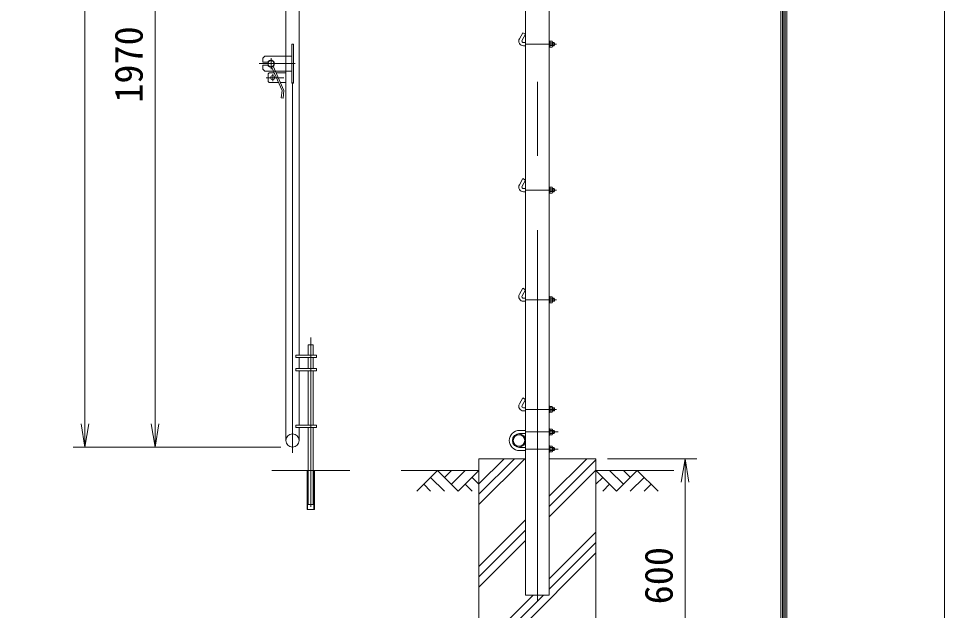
# Model space of a CAD drawing. Units: millimetres, scale not verified. Extents: x -6300 to 6300, y -4455 to 4455.
# Drawn here: x 3923 to 6300, y -1439 to 82 of the extents above; entities that cross this region are included whole.
import ezdxf
from ezdxf.enums import TextEntityAlignment as Align

# ---------------------------------------------------------------- set-up
doc = ezdxf.new("R2010")
doc.units = ezdxf.units.MM
doc.header["$LTSCALE"] = 30
doc.linetypes.add('DASHED', pattern=[7.5, 6, -1.5])
doc.linetypes.add('USER1', pattern=[50.8, 31.75, -6.35, 6.35, -6.35])
for name, color, linetype, lineweight in [('0-0_D-DCR-HCH', 7, 'Continuous', 9), ('0-1_D-STR1', 1, 'Continuous', 18), ('0-2_D-STR3', 3, 'Continuous', 13), ('0-3_D-BMK', 2, 'USER1', 13), ('0-4_D-STR4', 7, 'Continuous', 9), ('0-5_D-BGD', 7, 'Continuous', 9), ('0-7_D-STR-DIM', 7, 'Continuous', 9), ('0-8_0', 7, 'Continuous', 9), ('0-A_D-TTL', 7, 'Continuous', 9)]:
    doc.layers.add(name, color=color, linetype=linetype, lineweight=lineweight)
doc.styles.add('ＭＳ ゴシック', font='')
doc.styles.get('ＭＳ ゴシック').set_extended_font_data('MS Gothic')

# ---------------------------------------------------------------- blocks, each defined once
blk = doc.blocks.new('ﾐ_f______Open')
at = {"layer": '0-8_0'}
blk.add_line((-30, 5), (0, 0), dxfattribs=at)
blk.add_lwpolyline([(-30, -5), (0, 0), (-30, 0)], dxfattribs=at)

msp = doc.modelspace()

# ---------------------------------------------------------------- linework, layer by layer
at = {"layer": '0-0_D-DCR-HCH'}
for p, q in [((5104.94, -1166.54), (5222.43, -1049.05)), ((5104.94, -1140.02), (5195.91, -1049.05)), ((5104.94, -1113.5), (5169.4, -1049.05)), ((5285.19, -1145.39), (5381.53, -1049.05)), ((5285.19, -1171.9), (5404.94, -1052.15)), ((4998.52, -1079.05), (4945.3, -1132.26)), ((4998.52, -1079.05), (5051.73, -1132.26)), ((5016.25, -1096.79), (5033.99, -1079.05)), ((5033.99, -1114.52), (5069.47, -1079.05)), ((5051.73, -1132.26), (5104.94, -1079.05)), ((5285.19, -1198.42), (5404.94, -1078.67)), ((5458.15, -1132.26), (5404.94, -1079.05)), ((5475.89, -1114.52), (5440.42, -1079.05)), ((5511.36, -1079.05), (5458.15, -1132.26)), ((5493.72, -1096.88), (5475.89, -1079.05)), ((5511.36, -1079.05), (5564.58, -1132.26)), ((4963.04, -1114.52), (4980.86, -1132.26)), ((4980.78, -1096.79), (5016.42, -1132.26)), ((5069.47, -1114.52), (5087.28, -1132.26)), ((5087.2, -1096.79), (5104.94, -1114.44)), ((5422.68, -1096.79), (5404.94, -1114.44)), ((5440.42, -1114.52), (5422.6, -1132.26)), ((5529.1, -1096.79), (5493.46, -1132.26)), ((5546.84, -1114.52), (5529.02, -1132.26)), ((5104.94, -1325.64), (5224.69, -1205.89)), ((5104.94, -1352.15), (5224.69, -1232.4)), ((5104.94, -1378.67), (5224.69, -1258.92)), ((5285.19, -1357.52), (5404.94, -1237.77)), ((5285.19, -1384.03), (5404.94, -1264.28)), ((5104.94, -1590.8), (5404.94, -1290.8)), ((5104.94, -1564.28), (5270.18, -1399.05)), ((5104.94, -1537.77), (5243.66, -1399.05))]:
    msp.add_line(p, q, dxfattribs=at)
at = {"layer": '0-1_D-STR1'}
for p, q in [((4609.27, -1002.05), (4609.27, 1412.95)), ((4643.27, -783.05), (4643.27, 1412.95)), ((4643.27, -817.05), (4643.27, -789.05)), ((4643.27, -963.05), (4643.27, -823.05)), ((4643.27, -1002.05), (4643.27, -969.05))]:
    msp.add_line(p, q, dxfattribs=at)
msp.add_lwpolyline([(5224.69, 977.36), (5224.69, -1399.05), (5285.19, -1399.05), (5285.19, 977.36)], dxfattribs=at)
for centre, radius in [((4626.27, -1002.05), 17), ((5207.69, -1002.05), 17), ((5207.69, -1002.05), 14.7)]:
    msp.add_circle(centre, radius, dxfattribs=at)
at = {"layer": '0-2_D-STR3'}
for p, q in [((5217.76, 45.54), (5208.76, 29.95)), ((5224.69, 41.54), (5215.69, 25.95)), ((5224.69, 41.54), (5217.76, 45.54)), ((5285.19, 23.95), (5286.79, 23.95)), ((5286.79, 23.95), (5286.79, 7.95)), ((5219.15, 19.95), (5224.69, 19.95)), ((5219.15, 11.95), (5224.69, 11.95)), ((5286.79, 23.45), (5286.79, 8.45)), ((5286.79, 23.45), (5292.59, 23.45)), ((5292.59, 19.7), (5286.79, 19.7)), ((5292.59, 12.2), (5286.79, 12.2)), ((5286.79, 8.45), (5292.59, 8.45)), ((5293.29, 21.87), (5293.29, 10.31)), ((5293.29, 19.95), (5297.95, 19.95)), ((5293.29, 19.25), (5298.65, 19.25)), ((5293.29, 12.65), (5298.65, 12.65)), ((5293.29, 11.95), (5297.95, 11.95)), ((5297.95, 19.95), (5297.95, 11.95)), ((5299.15, 18.75), (5297.95, 19.95)), ((5297.95, 11.95), (5299.15, 13.15)), ((5299.15, 18.75), (5299.15, 13.15)), ((5299.15, 18.75), (5299.15, 13.15)), ((4555.02, -15.05), (4550.02, -20.05)), ((4550.02, -20.05), (4550.02, -30.05)), ((4555.02, -15.05), (4609.27, -15.05)), ((4550.02, -30.05), (4562.96, -30.05)), ((4550.02, -38.05), (4562.96, -38.05)), ((4550.02, -38.05), (4550.02, -48.05)), ((4576.33, -40.44), (4572.22, -42.27)), ((4572.22, -42.27), (4599.39, -103.29)), ((4576.33, -40.44), (4603.99, -102.56)), ((4550.02, -48.05), (4555.02, -53.05)), ((4555.02, -53.05), (4609.27, -53.05)), ((4566.27, -57.55), (4563.27, -60.55)), ((4563.27, -60.55), (4563.27, -79.55)), ((4566.27, -57.55), (4579.02, -57.55)), ((4583.95, -57.55), (4609.27, -57.55)), ((4566.27, -82.55), (4563.27, -79.55)), ((4566.27, -82.55), (4590.15, -82.55)), ((4595.08, -82.55), (4609.27, -82.55)), ((4597.42, -121.98), (4599.39, -103.29)), ((4601.9, -122.45), (4603.99, -102.56)), ((4597.42, -121.98), (4601.9, -122.45)), ((5217.76, -329.46), (5208.76, -345.05)), ((5224.69, -333.46), (5217.76, -329.46)), ((5224.69, -333.46), (5215.69, -349.05)), ((5219.15, -355.05), (5224.69, -355.05)), ((5285.19, -351.05), (5286.79, -351.05)), ((5286.79, -351.05), (5286.79, -367.05)), ((5286.79, -351.55), (5286.79, -366.55)), ((5286.79, -351.55), (5292.59, -351.55)), ((5292.59, -355.3), (5286.79, -355.3)), ((5293.29, -353.13), (5293.29, -364.69)), ((5293.29, -355.05), (5297.95, -355.05)), ((5293.29, -355.75), (5298.65, -355.75)), ((5297.95, -355.05), (5297.95, -363.05)), ((5299.15, -356.25), (5297.95, -355.05)), ((5299.15, -356.25), (5299.15, -361.85)), ((5299.15, -356.25), (5299.15, -361.85)), ((5219.15, -363.05), (5224.69, -363.05)), ((5292.59, -362.8), (5286.79, -362.8)), ((5286.79, -366.55), (5292.59, -366.55)), ((5293.29, -362.35), (5298.65, -362.35)), ((5293.29, -363.05), (5297.95, -363.05)), ((5297.95, -363.05), (5299.15, -361.85)), ((5217.76, -610.96), (5208.76, -626.55)), ((5224.69, -614.96), (5215.69, -630.55)), ((5224.69, -614.96), (5217.76, -610.96)), ((5219.15, -636.55), (5224.69, -636.55)), ((5285.19, -632.55), (5286.79, -632.55)), ((5286.79, -632.55), (5286.79, -648.55)), ((5286.79, -633.05), (5286.79, -648.05)), ((5286.79, -633.05), (5292.59, -633.05)), ((5292.59, -636.8), (5286.79, -636.8)), ((5293.29, -634.63), (5293.29, -646.19)), ((5293.29, -636.55), (5297.95, -636.55)), ((5293.29, -637.25), (5298.65, -637.25)), ((5297.95, -636.55), (5297.95, -644.55)), ((5299.15, -637.75), (5297.95, -636.55)), ((5299.15, -637.75), (5299.15, -643.35)), ((5299.15, -637.75), (5299.15, -643.35)), ((5219.15, -644.55), (5224.69, -644.55)), ((5292.59, -644.3), (5286.79, -644.3)), ((5286.79, -648.05), (5292.59, -648.05)), ((5293.29, -643.85), (5298.65, -643.85)), ((5293.29, -644.55), (5297.95, -644.55)), ((5297.95, -644.55), (5299.15, -643.35)), ((4666.52, -756.05), (4666.52, -783.05)), ((4666.52, -756.05), (4679.52, -756.05)), ((4679.52, -756.05), (4679.52, -783.05)), ((4635.02, -783.05), (4688.02, -783.05)), ((4635.02, -783.05), (4635.02, -789.05)), ((4688.02, -783.05), (4688.02, -789.05)), ((4635.02, -789.05), (4688.02, -789.05)), ((4666.52, -789.05), (4666.52, -817.05)), ((4679.52, -789.05), (4679.52, -817.05)), ((4635.02, -817.05), (4688.02, -817.05)), ((4635.02, -817.05), (4635.02, -823.05)), ((4635.02, -823.05), (4688.02, -823.05)), ((4666.52, -823.05), (4666.52, -963.05)), ((4679.52, -823.05), (4679.52, -963.05)), ((4688.02, -817.05), (4688.02, -823.05)), ((5217.76, -892.46), (5208.76, -908.05)), ((5224.69, -896.46), (5215.69, -912.05)), ((5224.69, -896.46), (5217.76, -892.46)), ((5219.15, -918.05), (5224.69, -918.05)), ((5219.15, -926.05), (5224.69, -926.05)), ((5285.19, -914.05), (5286.79, -914.05)), ((5286.79, -914.05), (5286.79, -930.05)), ((5286.79, -914.55), (5286.79, -929.55)), ((5286.79, -914.55), (5292.59, -914.55)), ((5292.59, -918.3), (5286.79, -918.3)), ((5292.59, -925.8), (5286.79, -925.8)), ((5293.29, -916.13), (5293.29, -927.69)), ((5293.29, -918.05), (5297.95, -918.05)), ((5293.29, -918.75), (5298.65, -918.75)), ((5293.29, -925.35), (5298.65, -925.35)), ((5293.29, -926.05), (5297.95, -926.05)), ((5297.95, -918.05), (5297.95, -926.05)), ((5299.15, -919.25), (5297.95, -918.05)), ((5297.95, -926.05), (5299.15, -924.85)), ((5299.15, -919.25), (5299.15, -924.85)), ((5299.15, -919.25), (5299.15, -924.85)), ((5286.79, -929.55), (5292.59, -929.55)), ((4635.02, -963.05), (4688.02, -963.05)), ((4635.02, -963.05), (4635.02, -969.05)), ((4635.02, -969.05), (4688.02, -969.05)), ((4666.52, -969.05), (4666.52, -1166.05)), ((4679.52, -969.05), (4679.52, -1166.05)), ((4688.02, -963.05), (4688.02, -969.05)), ((5285.19, -972.05), (5286.79, -972.05)), ((5286.79, -972.05), (5286.79, -988.05)), ((5286.79, -972.55), (5292.59, -972.55)), ((5286.79, -972.55), (5286.79, -987.55)), ((5293.29, -974.13), (5293.29, -985.69)), ((5208.69, -976.05), (5224.69, -976.05)), ((5208.69, -984.05), (5224.69, -984.05)), ((5292.59, -976.3), (5286.79, -976.3)), ((5292.59, -983.8), (5286.79, -983.8)), ((5286.79, -987.55), (5292.59, -987.55)), ((5293.29, -976.05), (5297.49, -976.05)), ((5293.29, -976.75), (5298.19, -976.75)), ((5293.29, -983.35), (5298.19, -983.35)), ((5293.29, -984.05), (5297.49, -984.05)), ((5297.49, -984.05), (5298.69, -982.85)), ((5298.69, -977.25), (5298.69, -982.85)), ((5208.69, -1020.05), (5224.69, -1020.05)), ((5285.19, -1016.05), (5286.79, -1016.05)), ((5286.79, -1016.05), (5286.79, -1032.05)), ((5292.59, -1020.3), (5286.79, -1020.3)), ((5293.29, -1029.97), (5293.29, -1018.4)), ((5293.29, -1020.05), (5297.49, -1020.05)), ((5293.29, -1020.75), (5298.19, -1020.75)), ((5298.69, -1021.25), (5297.49, -1020.05)), ((5297.49, -1020.05), (5297.49, -1028.05)), ((5298.69, -1021.25), (5298.69, -1026.85)), ((5208.69, -1028.05), (5224.69, -1028.05)), ((5292.59, -1027.8), (5286.79, -1027.8)), ((5286.79, -1031.55), (5292.59, -1031.55)), ((5293.29, -1027.35), (5298.19, -1027.35)), ((5293.29, -1028.05), (5297.49, -1028.05)), ((5297.49, -1028.05), (5298.69, -1026.85)), ((4664.72, -1079.05), (4663.52, -1079.05)), ((4664.72, -1179.05), (4664.72, -1079.05)), ((4681.32, -1179.05), (4681.32, -1079.05)), ((4681.32, -1079.05), (4682.52, -1079.05)), ((4682.52, -1179.05), (4682.52, -1079.05)), ((4666.52, -1166.05), (4679.52, -1166.05))]:
    msp.add_line(p, q, dxfattribs=at)
at = {"layer": '0-2_D-STR3', "linetype": 'DASHED'}
for p, q in [((4624.02, 15.95), (4628.52, 15.95)), ((4624.02, 15.95), (4624.02, -84.05)), ((4628.52, 15.95), (4628.52, -84.05)), ((4609.27, -15.05), (4624.02, -15.05)), ((4609.27, -53.05), (4624.02, -53.05)), ((4624.02, -84.05), (4628.52, -84.05))]:
    msp.add_line(p, q, dxfattribs=at)
at = {"layer": '0-2_D-STR3'}
for points in [[(5285.19, 23.95), (5285.19, 7.95), (5286.79, 7.95)], [(5285.19, -351.05), (5285.19, -367.05), (5286.79, -367.05)], [(5285.19, -632.55), (5285.19, -648.55), (5286.79, -648.55)], [(5285.19, -914.05), (5285.19, -930.05), (5286.79, -930.05)], [(5285.19, -972.05), (5285.19, -988.05), (5286.79, -988.05)], [(5298.69, -977.25), (5297.49, -976.05), (5297.49, -984.05)], [(5285.19, -1016.05), (5285.19, -1032.05), (5286.79, -1032.05)], [(5286.79, -1031.55), (5286.79, -1016.55), (5292.59, -1016.55)], [(4682.52, -1179.05), (4663.52, -1179.05), (4663.52, -1079.05)]]:
    msp.add_lwpolyline(points, dxfattribs=at)
for centre, radius in [((4571.02, -34.05), 8), ((4575.27, -70.05), 5.5)]:
    msp.add_circle(centre, radius, dxfattribs=at)
for centre, radius, start, end in [((5219.15, 23.95), 12, 150, 270), ((5219.15, 23.95), 4, 150, 270), ((5290.49, 21.58), 2.81, 318.21899, 41.78101), ((5282.9, 15.95), 10.39, 338.85295, 21.14705), ((5290.43, 10.33), 2.86, 319.0514, 40.9486), ((4571.02, -34.05), 9, 206.3878, 153.6122), ((5219.15, -351.05), 12, 150, 270), ((5219.15, -351.05), 4, 150, 270), ((5290.49, -353.42), 2.81, 318.21899, 41.78101), ((5282.9, -359.05), 10.39, 338.85295, 21.14705), ((5290.43, -364.67), 2.86, 319.0514, 40.9486), ((5219.15, -632.55), 12, 150, 270), ((5219.15, -632.55), 4, 150, 270), ((5290.49, -634.92), 2.81, 318.21899, 41.78101), ((5282.9, -640.55), 10.39, 338.85295, 21.14705), ((5290.43, -646.17), 2.86, 319.0514, 40.9486), ((5219.15, -914.05), 12, 150, 270), ((5219.15, -914.05), 4, 150, 270), ((5290.49, -916.42), 2.81, 318.21899, 41.78101), ((5282.9, -922.05), 10.39, 338.85295, 21.14705), ((5290.43, -927.67), 2.86, 319.0514, 40.9486), ((5290.49, -974.42), 2.81, 318.21899, 41.78101), ((5208.69, -1002.05), 26, 90, 270), ((5208.69, -1002.05), 18, 90, 270), ((5282.9, -980.05), 10.39, 338.85295, 21.14705), ((5290.43, -985.67), 2.86, 319.0514, 40.9486), ((5290.43, -1018.42), 2.86, 319.0514, 40.9486), ((5282.9, -1024.05), 10.39, 338.85295, 21.14705), ((5290.49, -1029.67), 2.81, 318.21899, 41.78101)]:
    msp.add_arc(centre, radius, start, end, dxfattribs=at)
at = {"layer": '0-3_D-BMK'}
for p, q in [((4626.27, 1441.45), (4626.27, -1034.05)), ((5224.69, 15.95), (5304.04, 15.95)), ((4571.02, -19.7), (4571.02, -48.4)), ((4540.72, -34.05), (4633.34, -34.05)), ((4558.4, -70.05), (4603.73, -70.05)), ((4575.27, -61.13), (4575.27, -78.97)), ((5224.69, -359.05), (5304.04, -359.05)), ((5224.69, -640.55), (5304.04, -640.55)), ((4673.02, -1172.56), (4673.02, -737.43)), ((5224.69, -922.05), (5304.04, -922.05)), ((5224.69, -980.05), (5308.28, -980.05)), ((5224.69, -1024.05), (5308.28, -1024.05))]:
    msp.add_line(p, q, dxfattribs=at)
msp.add_lwpolyline([(5254.94, -1414.05), (5254.94, 1030.95), (5022.44, 1433.65)], dxfattribs=at)
at = {"layer": '0-4_D-STR4'}
msp.add_line((5404.94, -1049.05), (5285.19, -1049.05), dxfattribs=at)
msp.add_lwpolyline([(5224.69, -1049.05), (5104.94, -1049.05), (5104.94, -1649.05), (5404.94, -1649.05), (5404.94, -1049.05)], dxfattribs=at)
at = {"layer": '0-5_D-BGD'}
for p, q in [((4573.02, -1079.05), (4773.02, -1079.05)), ((4904.94, -1079.05), (5104.94, -1079.05)), ((5604.94, -1079.05), (5404.94, -1079.05))]:
    msp.add_line(p, q, dxfattribs=at)
at = {"layer": '0-7_D-STR-DIM'}
for p, q in [((4093.31, 1360.95), (4093.31, -959.05)), ((4273.31, -959.05), (4273.31, 890.95)), ((4596.27, -1019.05), (4063.31, -1019.05)), ((4596.27, -1019.05), (4243.31, -1019.05)), ((5434.94, -1049.05), (5663.95, -1049.05)), ((5633.95, -1589.05), (5633.95, -1109.05))]:
    msp.add_line(p, q, dxfattribs=at)
at = {"layer": '0-A_D-TTL', "color": 2, "lineweight": 18}
msp.add_lwpolyline([(-6300, 4455), (6300, 4455), (6300, -4455), (-6300, -4455)], close=True, dxfattribs=at)
at = {"layer": '0-A_D-TTL'}
for points in [[(-5895, 4125), (5895, 4125), (5895, -4125), (-5895, -4125)], [(-5891.25, 4121.25), (5891.25, 4121.25), (5891.25, -4121.25), (-5891.25, -4121.25)], [(-5887.5, 4117.5), (5887.5, 4117.5), (5887.5, -4117.5), (-5887.5, -4117.5)], [(-5883.75, 4113.75), (5883.75, 4113.75), (5883.75, -4113.75), (-5883.75, -4113.75)], [(-5880, 4110), (5880, 4110), (5880, -4110), (-5880, -4110)]]:
    msp.add_lwpolyline(points, close=True, dxfattribs=at)

# ---------------------------------------------------------------- block references
at = {"layer": '0-7_D-STR-DIM', "xscale": 2, "yscale": 2}
for p, rotation in [((4093.31, -1019.05), 270), ((4273.31, -1019.05), 270), ((5633.95, -1049.05), 90)]:
    msp.add_blockref('ﾐ_f______Open', p, dxfattribs=dict(at, rotation=rotation))

# ---------------------------------------------------------------- texts
at = {"layer": '0-7_D-STR-DIM', "style": 'ＭＳ ゴシック'}
for s, p in [('1970', (4263.19, -134.4)), ('600', (5623.83, -1422.92))]:
    msp.add_text(s, height=72.14, rotation=90, dxfattribs=at).set_placement(p, align=Align.BOTTOM_LEFT)

doc.saveas('drawing.dxf')
